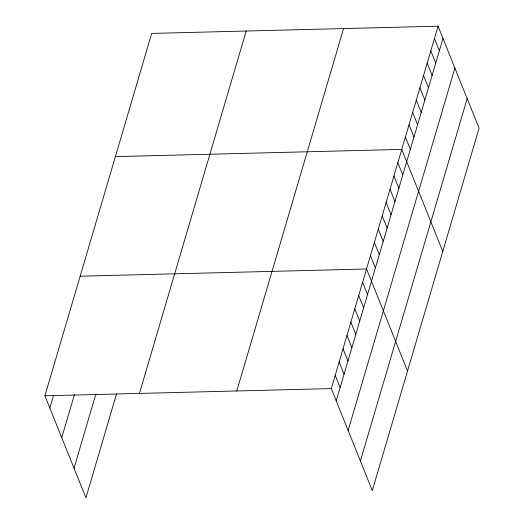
<?xml version="1.0" encoding="UTF-8"?>
<svg xmlns="http://www.w3.org/2000/svg" width="524" height="524" viewBox="0 0 524 524"><rect width="100%" height="100%" fill="white"/><g stroke="black" fill="none" stroke-linecap="round" stroke-linejoin="round"><path stroke-width="0.79" d="M116.557 393.845L85.929 497.8L44.92 395.797L151.691 33.405L438.071 26.2L479.08 128.203L372.309 490.595L331.299 388.592L438.071 26.2M49.846 408.045L53.527 395.535M61.753 437.664L74.421 394.67M74.022 468.181L95.899 393.924M139.43 393.419L246.201 31.027M236.796 390.969L343.567 28.578M336.225 400.834L442.996 38.449M348.132 430.453L454.904 68.068M360.401 460.976L467.172 98.584M115.391 156.617L401.77 149.412L442.773 251.415M80.159 276.207L366.538 269.002L407.541 371.005M44.92 395.797L331.299 388.592M434.442 38.521L439.367 50.769M430.813 50.841L435.739 63.09M427.184 63.162L432.104 75.41M423.549 75.482L428.475 87.731M419.921 87.809L424.846 100.051M416.292 100.13L421.217 112.372M412.663 112.45L417.582 124.692M409.028 124.771L413.953 137.019M405.399 137.092L410.325 149.34M397.854 162.702L402.779 174.944M393.943 175.985L398.862 188.234M390.026 189.275L394.952 201.524M386.109 202.565L391.035 214.807M382.192 215.849L387.118 228.097M378.282 229.139L383.201 241.387M374.365 242.429L379.291 254.671M370.448 255.712L375.374 267.961M362.621 282.285L367.547 294.534M358.704 295.575L363.63 307.824M354.794 308.865L359.713 321.107M350.877 322.149L355.796 334.397M346.96 335.439L351.886 347.687M343.043 348.729L347.969 360.971M339.133 362.012L344.052 374.26M335.216 375.302L340.142 387.55"/></g></svg>
